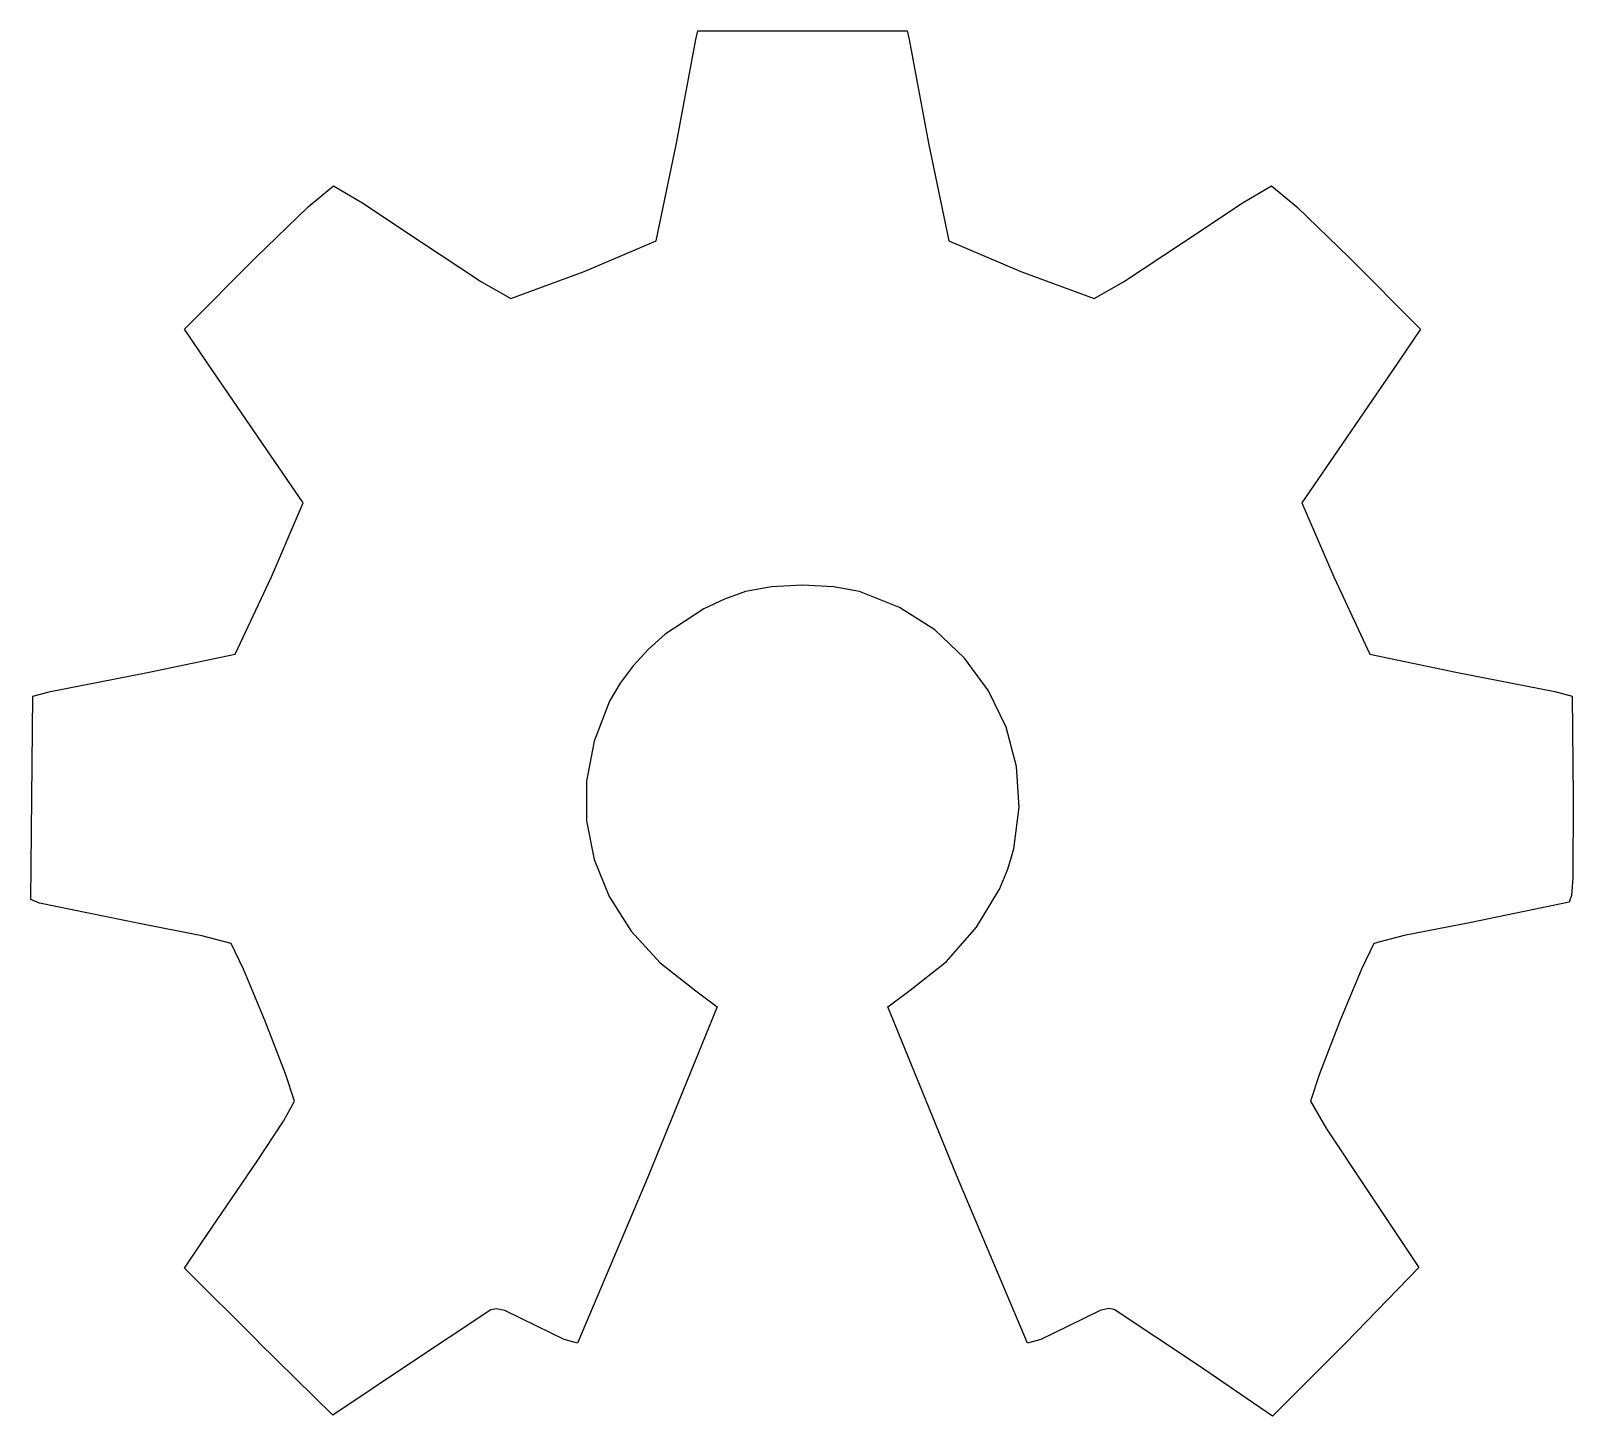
# Model space of a CAD drawing. Extents: x 0.03 to 9.42, y 0.04 to 8.47.
import ezdxf

# ---------------------------------------------------------------- set-up
doc = ezdxf.new("R2010")
doc.units = 0
doc.layers.add('Layer_1', color=7, linetype='CONTINUOUS')

msp = doc.modelspace()

# ---------------------------------------------------------------- linework, layer by layer
at = {"layer": 'Layer_1', "color": 7}
msp.add_lwpolyline([(1.414273, 0.493943), (0.96762, 0.941051), (1.074861, 1.101776), (1.409636, 1.591744), (1.570332, 1.83524), (1.63717, 1.958264), (1.581733, 2.125225), (1.457221, 2.444944), (1.326337, 2.761177), (1.251785, 2.91765), (1.072792, 2.965272), (0.68128, 3.042374), (0.084931, 3.162847), (0.031433, 3.185524), (0.037726, 3.804639), (0.044019, 4.423725), (0.150227, 4.452072), (0.752084, 4.569143), (1.275012, 4.678843), (1.495607, 5.149947), (1.688919, 5.60071), (1.468647, 5.921872), (1.107431, 6.45031), (0.966483, 6.657579), (1.401894, 7.093466), (1.720319, 7.401314), (1.874467, 7.529355), (2.046992, 7.42881), (2.409599, 7.1871), (2.774704, 6.945389), (2.953233, 6.844844), (3.399676, 7.008687), (3.837371, 7.195774), (3.961395, 7.789414), (4.080558, 8.420292), (4.09269, 8.473414), (4.729051, 8.473414), (5.365411, 8.473414), (5.377544, 8.420292), (5.496706, 7.789414), (5.620731, 7.195774), (6.058426, 7.008687), (6.504869, 6.844844), (6.683398, 6.945389), (7.048502, 7.1871), (7.411109, 7.42881), (7.583634, 7.529355), (7.737782, 7.401314), (8.056208, 7.093466), (8.491618, 6.657579), (8.350674, 6.45031), (7.989457, 5.921872), (7.769185, 5.60071), (7.962497, 5.149947), (8.183092, 4.678843), (8.70602, 4.569143), (9.307877, 4.452072), (9.414088, 4.423725), (9.420381, 3.808182), (9.419049, 3.317505), (9.410886, 3.210355), (9.396797, 3.170103), (8.800456, 3.046229), (8.392275, 2.966576), (8.206347, 2.91782), (8.131714, 2.761064), (8.000841, 2.444746), (7.876375, 2.124913), (7.820963, 1.957669), (7.918027, 1.789858), (8.151395, 1.43924), (8.481826, 0.944878), (8.035892, 0.485864), (7.589958, 0.040399), (7.133107, 0.353231), (6.626129, 0.68925), (6.591518, 0.694919), (6.541186, 0.68358), (6.347059, 0.58862), (6.179789, 0.507549), (6.099373, 0.484872), (5.666884, 1.507073), (5.24832, 2.532053), (5.384031, 2.633533), (5.605298, 2.808998), (5.788892, 3.017344), (5.927674, 3.248651), (5.978028, 3.369974), (6.014504, 3.493281), (6.048146, 3.746982), (6.031592, 3.995864), (5.968382, 4.234258), (5.86204, 4.455927), (5.716093, 4.655203), (5.534072, 4.826132), (5.319506, 4.962932), (5.075922, 5.059621), (4.917825, 5.088506), (4.729061, 5.098144), (4.540296, 5.088506), (4.382199, 5.059621), (4.253172, 5.014239), (4.127401, 4.954711), (3.89373, 4.799769), (3.789877, 4.707643), (3.697377, 4.607864), (3.618254, 4.502132), (3.554531, 4.392147), (3.460129, 4.150069), (3.413879, 3.906006), (3.414573, 3.66421), (3.461008, 3.428651), (3.551974, 3.203297), (3.686266, 2.992399), (3.862677, 2.799927), (4.080001, 2.629848), (4.209813, 2.531203), (3.791249, 1.506223), (3.35876, 0.484021), (3.278344, 0.506699), (3.111074, 0.587769), (2.916946, 0.68273), (2.866614, 0.694069), (2.832003, 0.688399), (2.32965, 0.355555), (1.869173, 0.04587), (1.414271, 0.492979), (1.414268, 0.492979)], dxfattribs=at)

doc.saveas('drawing.dxf')
